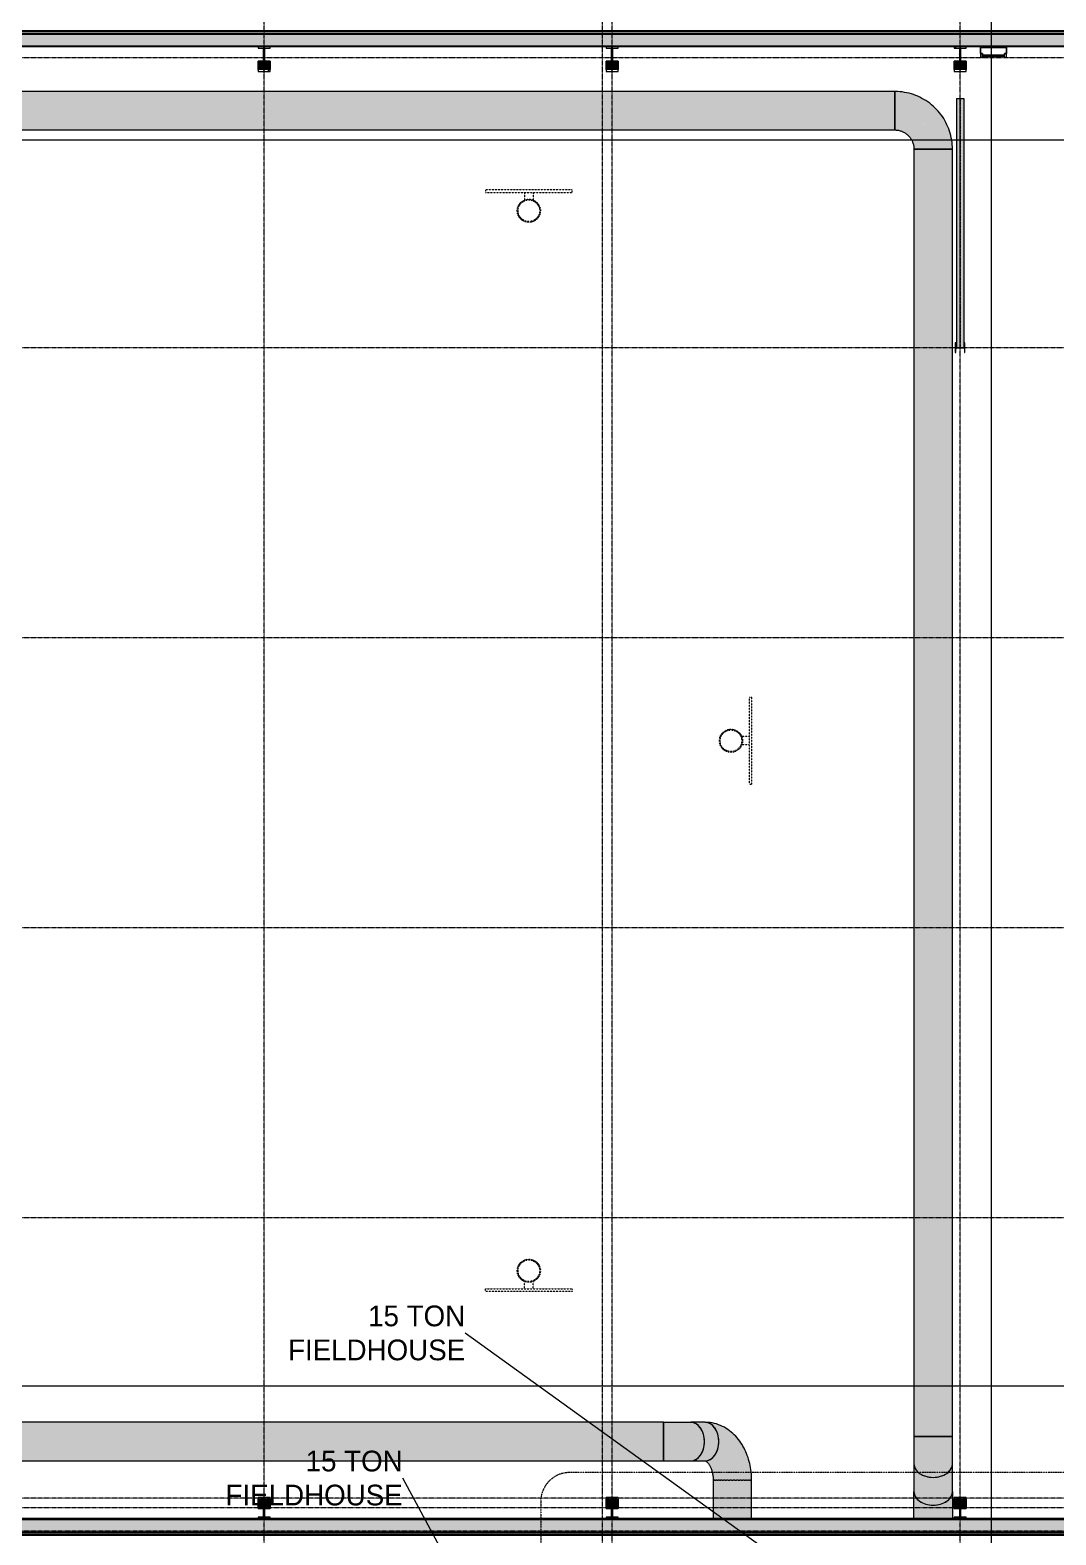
# Model space of a CAD drawing. Header units: inches. Extents: x 21290 to 29226, y -23522 to -20467.
# Drawn here: x 25207 to 26061, y -22373 to -21121 of the extents above; entities that cross this region are included whole.
import ezdxf

# ---------------------------------------------------------------- set-up
doc = ezdxf.new("R2010")
doc.units = ezdxf.units.IN
doc.header["$MEASUREMENT"] = 0
for name, pattern in [('Dash', [0.25, 0.125, -0.125]), ('Dash Dot 3_16_', [0.3125, 0.1875, -0.0625, 0, -0.0625]), ('Grid Line 1_2_', [0.875, 0.5, -0.125, 0.125, -0.125]), ('Hidden 1_8_', [0.1875, 0.125, -0.0625])]:
    doc.linetypes.add(name, pattern=pattern)
for name, color, linetype, lineweight in [('A-ANNO-SYMB', 150, 'Continuous', 9), ('A-WALL', 113, 'Continuous', 9), ('A-WALL-PATT', 111, 'Continuous', 25), ('G-ANNO-SYMB', 111, 'Continuous', 9), ('M-EQPM-IDEN', 50, 'Continuous', 9), ('M-HVAC-DUCT', 70, 'Continuous', 9), ('Q-SPCQ', 91, 'Continuous', 9), ('Q-SPCQ-HDLN', 91, 'Dash', 9), ('S-BEAM', 12, 'Continuous', 9), ('S-COLS', 52, 'Continuous', 9), ('S-GRID', 1, 'Continuous', 9)]:
    doc.layers.add(name, color=color, linetype=linetype, lineweight=lineweight)
doc.styles.add('Century Gothic', font='GOTHIC.TTF', dxfattribs={"height": 17.245342})
pattern_1 = [(225, (25691.39, -22360.053), (19.00703, -19.00703), []), (225, (25691.39, -22388.853), (19.00703, -19.00703), [])]
pattern_2 = [(225, (25401.89, -22360.053), (19.00703, -19.00703), []), (225, (25401.89, -22388.853), (19.00703, -19.00703), [])]
pattern_3 = [(225, (25980.89, -22360.053), (19.00703, -19.00703), []), (225, (25980.89, -22388.853), (19.00703, -19.00703), [])]

# ---------------------------------------------------------------- blocks, each defined once
blk = doc.blocks.new('Basketball_Backstop-Performance_Sports_Systems-3103-Ceiling_Hung - 27_-0_ to 27_-11 7_8_-706978-Roof Low')
at = {"layer": 'Q-SPCQ-HDLN'}
for p, q in [((36, 0), (-36, 0)), ((-36, 0), (-36, -2.2)), ((-3.5, 0), (-3.5, 6.2)), ((3.5, 0), (3.5, 6.2)), ((36, -2.2), (36, 0)), ((-36, -2.2), (36, -2.2))]:
    blk.add_line(p, q, dxfattribs=at)
for radius in [9.62, 9]:
    blk.add_circle((0, 15.1), radius, dxfattribs=at)
blk = doc.blocks.new('Basketball_Backstop-Performance_Sports_Systems-3103-Ceiling_Hung - 27_-0_ to 27_-11 7_8_-652462-Roof Low')
at = {"layer": 'Q-SPCQ-HDLN'}
for p, q in [((-36, 0), (-36, 2.2)), ((-36, 2.2), (36, 2.2)), ((36, 2.2), (36, 0)), ((36, 0), (-36, 0)), ((-3.5, 0), (-3.5, -6.2)), ((3.5, 0), (3.5, -6.2))]:
    blk.add_line(p, q, dxfattribs=at)
for radius in [9.63, 9]:
    blk.add_circle((0, -15.1), radius, dxfattribs=at)
blk = doc.blocks.new('W-Wide Flange - W18X40-1530067-Roof Low')
at = {"layer": 'S-BEAM'}
blk.add_hatch(color=256, dxfattribs=at).paths.add_polyline_path([(103.7, -3), (103.7, 3), (-103.7, 3), (-103.7, -3), (87, -3)], flags=0)
for p, q in [((-103.7, -3), (-103.7, 3)), ((-103.7, 3), (103.7, 3)), ((103.7, 3), (103.7, -3)), ((-103.7, -3), (103.7, -3))]:
    blk.add_line(p, q, dxfattribs=at)
at = {"layer": 'S-BEAM', "linetype": 'Hidden 1_8_'}
for p, q in [((-103.7, 0.2), (103.7, 0.2)), ((-103.7, -0.2), (103.7, -0.2))]:
    blk.add_line(p, q, dxfattribs=at)
blk = doc.blocks.new('columns and girder2 - one-1334686-Roof Low')
at = {"layer": 'S-BEAM'}
h = blk.add_hatch(dxfattribs=at)
h.set_pattern_fill('FP_7', color=256, style=0, pattern_type=2)
h.set_pattern_definition(pattern_1)
h.paths.add_polyline_path([(0, -1.3), (-5, -1.3), (-5, -2), (5, -2), (5, -1.3)], flags=0)
h.paths.add_polyline_path([(5, -17), (-5, -17), (-5, -18.5), (5, -18.5)], flags=0)
h.paths.add_polyline_path([(-5, -1204.9), (-5, -1206.4), (5, -1206.4), (5, -1204.9)], flags=0)
h.paths.add_polyline_path([(-5, -1224.3), (-5, -1225.8), (5, -1225.8), (5, -1224.3)], flags=0)
h = blk.add_hatch(color=256, dxfattribs=at)
h.paths.add_polyline_path([(5, -9.2), (0.6, -9.2), (0.6, -17), (5, -17)], flags=0)
h.paths.add_polyline_path([(-5, -9.2), (-5, -17), (-0.6, -17), (-0.6, -9.2)], flags=0)
h = blk.add_hatch(dxfattribs=at)
h.set_pattern_fill('FP_7', color=256, style=0, pattern_type=2)
h.set_pattern_definition(pattern_1)
h.paths.add_polyline_path([(-0.6, -2), (-0.6, -17), (0.6, -17), (0.6, -2)], flags=0)
h.paths.add_polyline_path([(-0.6, -1206.4), (-0.6, -1224.3), (0.6, -1224.3), (0.6, -1206.4)], flags=0)
h = blk.add_hatch(color=256, dxfattribs=at)
h.paths.add_polyline_path([(0.6, -1206.4), (0.6, -1213.3), (5, -1213.3), (5, -1206.4)], flags=0)
h.paths.add_polyline_path([(-5, -1206.4), (-5, -1213.3), (-0.6, -1213.3), (-0.6, -1206.4)], flags=0)
at = {"layer": 'S-BEAM', "lineweight": 15}
for p, q in [((-5, -1.3), (-5, -2)), ((-5, -2), (5, -2)), ((0.6, -2), (-0.6, -2)), ((-0.6, -2), (-0.6, -17)), ((0.6, -17), (0.6, -2)), ((5, -2), (5, -1.3)), ((5, -17), (-5, -17)), ((-5, -17), (-5, -18.5)), ((-5, -18.5), (5, -18.5)), ((-0.6, -17), (0.6, -17)), ((5, -18.5), (5, -17)), ((5, -1204.9), (-5, -1204.9)), ((-5, -1204.9), (-5, -1206.4)), ((-5, -1206.4), (5, -1206.4)), ((0.6, -1206.4), (-0.6, -1206.4)), ((-0.6, -1206.4), (-0.6, -1224.3)), ((0.6, -1224.3), (0.6, -1206.4)), ((5, -1206.4), (5, -1204.9)), ((5, -1224.3), (-5, -1224.3)), ((-5, -1224.3), (-5, -1225.8)), ((-0.6, -1224.3), (0.6, -1224.3)), ((5, -1225.8), (5, -1224.3))]:
    blk.add_line(p, q, dxfattribs=at)
at = {"layer": 'S-BEAM'}
for p, q in [((-5, -17), (-5, -9.2)), ((-0.6, -9.2), (-5, -9.2)), ((5, -9.2), (0.6, -9.2)), ((5, -9.2), (5, -17)), ((-5, -1213.3), (-5, -1206.4)), ((-5, -1213.3), (-0.6, -1213.3)), ((0.6, -1213.3), (5, -1213.3)), ((5, -1206.4), (5, -1213.3))]:
    blk.add_line(p, q, dxfattribs=at)
blk = doc.blocks.new('columns and girder2 - one-V2-Roof Low')
at = {"layer": 'S-BEAM'}
h = blk.add_hatch(dxfattribs=at)
h.set_pattern_fill('FP_8', color=256, style=0, pattern_type=2)
h.set_pattern_definition(pattern_2)
h.paths.add_polyline_path([(0, -1.3), (-5, -1.3), (-5, -2), (5, -2), (5, -1.3)], flags=0)
h.paths.add_polyline_path([(5, -17), (-5, -17), (-5, -18.5), (5, -18.5)], flags=0)
h.paths.add_polyline_path([(-5, -1204.9), (-5, -1206.4), (5, -1206.4), (5, -1204.9)], flags=0)
h.paths.add_polyline_path([(-5, -1224.3), (-5, -1225.8), (5, -1225.8), (5, -1224.3)], flags=0)
h = blk.add_hatch(color=256, dxfattribs=at)
h.paths.add_polyline_path([(5, -9.2), (0.6, -9.2), (0.6, -17), (5, -17)], flags=0)
h.paths.add_polyline_path([(-5, -9.2), (-5, -17), (-0.6, -17), (-0.6, -9.2)], flags=0)
h = blk.add_hatch(dxfattribs=at)
h.set_pattern_fill('FP_8', color=256, style=0, pattern_type=2)
h.set_pattern_definition(pattern_2)
h.paths.add_polyline_path([(0.6, -2), (-0.6, -2), (-0.6, -17), (0.6, -17)], flags=0)
h.paths.add_polyline_path([(0.6, -1206.4), (-0.6, -1206.4), (-0.6, -1224.3), (0.6, -1224.3)], flags=0)
h = blk.add_hatch(color=256, dxfattribs=at)
h.paths.add_polyline_path([(0.6, -1206.4), (0.6, -1213.3), (5, -1213.3), (5, -1206.4)], flags=0)
h.paths.add_polyline_path([(-5, -1206.4), (-5, -1213.3), (-0.6, -1213.3), (-0.6, -1206.4)], flags=0)
at = {"layer": 'S-BEAM', "lineweight": 15}
for p, q in [((-5, -1.3), (-5, -2)), ((-5, -2), (5, -2)), ((0.6, -2), (-0.6, -2)), ((-0.6, -2), (-0.6, -17)), ((0.6, -17), (0.6, -2)), ((5, -2), (5, -1.3)), ((5, -17), (-5, -17)), ((-5, -17), (-5, -18.5)), ((-5, -18.5), (5, -18.5)), ((-0.6, -17), (0.6, -17)), ((5, -18.5), (5, -17)), ((5, -1204.9), (-5, -1204.9)), ((-5, -1204.9), (-5, -1206.4)), ((-5, -1206.4), (5, -1206.4)), ((0.6, -1206.4), (-0.6, -1206.4)), ((-0.6, -1206.4), (-0.6, -1224.3)), ((0.6, -1224.3), (0.6, -1206.4)), ((5, -1206.4), (5, -1204.9)), ((5, -1224.3), (-5, -1224.3)), ((-5, -1224.3), (-5, -1225.8)), ((-0.6, -1224.3), (0.6, -1224.3)), ((5, -1225.8), (5, -1224.3))]:
    blk.add_line(p, q, dxfattribs=at)
at = {"layer": 'S-BEAM'}
for p, q in [((-5, -17), (-5, -9.2)), ((-0.6, -9.2), (-5, -9.2)), ((5, -9.2), (0.6, -9.2)), ((5, -9.2), (5, -17)), ((-5, -1213.3), (-5, -1206.4)), ((-5, -1213.3), (-0.6, -1213.3)), ((0.6, -1213.3), (5, -1213.3)), ((5, -1206.4), (5, -1213.3))]:
    blk.add_line(p, q, dxfattribs=at)
blk = doc.blocks.new('columns and girder2 - one-V11-Roof Low')
at = {"layer": 'S-BEAM'}
h = blk.add_hatch(dxfattribs=at)
h.set_pattern_fill('FP_17', color=256, style=0, pattern_type=2)
h.set_pattern_definition(pattern_3)
h.paths.add_polyline_path([(5, -1.3), (-5, -1.3), (-5, -2), (5, -2)], flags=0)
h.paths.add_polyline_path([(5, -17), (-5, -17), (-5, -18.5), (5, -18.5)], flags=0)
h.paths.add_polyline_path([(-5, -1204.9), (-5, -1206.4), (5, -1206.4), (5, -1204.9)], flags=0)
h.paths.add_polyline_path([(5, -1224.3), (-5, -1224.3), (-5, -1225.8), (5, -1225.8)], flags=0)
h = blk.add_hatch(color=256, dxfattribs=at)
h.paths.add_polyline_path([(-0.6, -9.2), (-5, -9.2), (-5, -17), (-0.6, -17)], flags=0)
h.paths.add_polyline_path([(3, -9.2), (0.6, -9.2), (0.6, -17), (5, -17), (5, -9.2)], flags=0)
h = blk.add_hatch(dxfattribs=at)
h.set_pattern_fill('FP_17', color=256, style=0, pattern_type=2)
h.set_pattern_definition(pattern_3)
h.paths.add_polyline_path([(-0.6, -2), (-0.6, -17), (0.6, -17), (0.6, -2)], flags=0)
h.paths.add_polyline_path([(-0.6, -1206.4), (-0.6, -1224.3), (0.6, -1224.3), (0.6, -1206.4)], flags=0)
h = blk.add_hatch(color=256, dxfattribs=at)
h.paths.add_polyline_path([(0.6, -1206.4), (0.6, -1213.3), (5, -1213.3), (5, -1206.4)], flags=0)
h.paths.add_polyline_path([(-5, -1206.4), (-5, -1213.3), (-0.6, -1213.3), (-0.6, -1206.4)], flags=0)
at = {"layer": 'S-BEAM', "lineweight": 15}
for p, q in [((-5, -1.3), (-5, -2)), ((-5, -2), (5, -2)), ((0.6, -2), (-0.6, -2)), ((-0.6, -2), (-0.6, -17)), ((0.6, -17), (0.6, -2)), ((5, -2), (5, -1.3)), ((5, -17), (-5, -17)), ((-5, -17), (-5, -18.5)), ((-5, -18.5), (5, -18.5)), ((-0.6, -17), (0.6, -17)), ((5, -18.5), (5, -17)), ((5, -1204.9), (-5, -1204.9)), ((-5, -1204.9), (-5, -1206.4)), ((-5, -1206.4), (5, -1206.4)), ((0.6, -1206.4), (-0.6, -1206.4)), ((-0.6, -1206.4), (-0.6, -1224.3)), ((0.6, -1224.3), (0.6, -1206.4)), ((5, -1206.4), (5, -1204.9)), ((5, -1224.3), (-5, -1224.3)), ((-5, -1224.3), (-5, -1225.8)), ((-0.6, -1224.3), (0.6, -1224.3)), ((5, -1225.8), (5, -1224.3))]:
    blk.add_line(p, q, dxfattribs=at)
at = {"layer": 'S-BEAM'}
for p, q in [((-5, -17), (-5, -9.2)), ((-0.6, -9.2), (-5, -9.2)), ((5, -9.2), (0.6, -9.2)), ((5, -9.2), (5, -17)), ((-5, -1213.3), (-5, -1206.4)), ((-5, -1213.3), (-0.6, -1213.3)), ((0.6, -1213.3), (5, -1213.3)), ((5, -1206.4), (5, -1213.3))]:
    blk.add_line(p, q, dxfattribs=at)
blk = doc.blocks.new('Girt_Z - 10_D-1472864-Roof Low')
at = {"layer": 'S-BEAM'}
blk.add_hatch(color=256, dxfattribs=at).paths.add_polyline_path([(26270.9, -22360.1), (26270.9, -22359.6), (22791.4, -22359.6), (22791.4, -22360.1), (26268.2, -22360.1)], flags=0)
for p, q in [((26270.9, -22360.1), (22791.4, -22360.1)), ((26270.9, -22360.2), (22791.4, -22360.2)), ((26263.4, -22359.6), (22799.4, -22359.6))]:
    blk.add_line(p, q, dxfattribs=at)
blk = doc.blocks.new('lad500 - Standard-1365116-Roof Low')
at = {"layer": 'Q-SPCQ'}
for p, q in [((26019.6, -21135.1), (25997.8, -21135.1)), ((25997.8, -21135.1), (25997.8, -21140.6)), ((25997.8, -21140.6), (25999.5, -21140.6)), ((25998, -21140.4), (25998, -21135.2)), ((25998, -21135.2), (26019.5, -21135.2)), ((25999.5, -21140.4), (25998, -21140.4)), ((25998.1, -21140.4), (25999.6, -21140.4)), ((25998.1, -21143.7), (25998.1, -21140.4)), ((25999.6, -21143.7), (25998.1, -21143.7)), ((25999.5, -21140.6), (25999.5, -21140.4)), ((25999.6, -21140.4), (25999.6, -21141.4)), ((25999.6, -21142.7), (25999.6, -21141.4)), ((25999.6, -21141.4), (26017.8, -21141.4)), ((26017.8, -21142.7), (25999.6, -21142.7)), ((25999.6, -21142.7), (25999.6, -21143.7)), ((26017.8, -21141.4), (26017.8, -21140.4)), ((26017.8, -21140.4), (26019.3, -21140.4)), ((26017.8, -21142.7), (26017.8, -21141.4)), ((26017.8, -21143.7), (26017.8, -21142.7)), ((26019.3, -21143.7), (26017.8, -21143.7)), ((26019.5, -21140.4), (26017.9, -21140.4)), ((26017.9, -21140.4), (26017.9, -21140.6)), ((26017.9, -21140.6), (26019.6, -21140.6)), ((26019.3, -21140.4), (26019.3, -21143.7)), ((26019.5, -21135.2), (26019.5, -21140.4)), ((26019.6, -21140.6), (26019.6, -21135.1))]:
    blk.add_line(p, q, dxfattribs=at)
blk = doc.blocks.new('Round Elbow - 1_0 D-1542880-Roof Low')
at = {"layer": 'M-HVAC-DUCT'}
for points in [[(-15, 32), (-16, 32), (-16.3, 28.9), (-17, 26.5), (-18.4, 23.7), (-19.7, 21.7), (-22, 19.6), (-24.2, 18), (-27, 16.8), (-29.2, 16.2), (-32, 15.9), (-32, 0), (-28.1, 0.2), (-24.3, 0.9), (-20.1, 2.3), (-16.5, 4), (-13.6, 5.8), (-10.3, 8.6), (-8, 10.8), (-5.7, 13.8), (-3.7, 17.1), (-2.1, 20.7), (-0.9, 24.3), (-0.2, 28.1), (0, 32), (-14.6, 32)], [(10.3, 32), (0, 32), (-0.2, 28.1), (-0.9, 24.3), (-2.1, 20.7), (-3.7, 17.1), (-5.8, 13.6), (-8.5, 10.3), (-10.8, 8), (-14.3, 5.4), (-17.1, 3.7), (-20.8, 2), (-24.3, 0.9), (-28.1, 0.2), (-32, 0), (-32, -16), (-26.6, -15.7), (-22.6, -15.1), (-18.1, -13.9), (-13.2, -12.2), (-9.2, -10.2), (-5.3, -7.9), (-0.9, -4.5), (2.3, -1.5), (5.1, 1.5), (7.9, 5.3), (10.4, 9.5), (12.5, 14), (13.9, 18.1), (15.1, 22.6), (15.8, 27.3), (16, 32), (11.3, 32)]]:
    blk.add_hatch(color=256, dxfattribs=at).paths.add_polyline_path(points, flags=0)
for p, q in [((-16, 32), (0, 32)), ((0, 32), (16, 32)), ((-32, 0), (-32, 16)), ((-32, -16), (-32, 0))]:
    blk.add_line(p, q, dxfattribs=at)
at = {"layer": 'M-HVAC-DUCT', "flags": 128}
for points in [[(-16, 32), (-16, 31.4), (-16.1, 30.7), (-16.1, 30.1), (-16.2, 29.5), (-16.3, 28.8), (-16.5, 28.2), (-16.6, 27.6), (-16.8, 27), (-17, 26.4), (-17.3, 25.8), (-17.5, 25.2), (-17.8, 24.6), (-18.1, 24), (-18.4, 23.5), (-18.8, 23), (-19.2, 22.4), (-19.6, 21.9), (-20, 21.4), (-20.4, 21), (-20.9, 20.5), (-21.3, 20.1), (-21.8, 19.7), (-22.3, 19.3), (-22.8, 18.9), (-23.4, 18.5), (-23.9, 18.2), (-24.5, 17.9), (-25, 17.6), (-25.6, 17.3), (-26.2, 17.1), (-26.8, 16.9), (-27.4, 16.7), (-28, 16.5), (-28.7, 16.4), (-29.3, 16.2), (-29.9, 16.1), (-30.5, 16.1), (-31.2, 16), (-31.8, 16), (-32, 16)], [(-32, -16), (-30.1, -16), (-28.2, -15.8), (-26.3, -15.7), (-24.4, -15.4), (-22.5, -15), (-20.6, -14.6), (-18.7, -14.1), (-16.9, -13.6), (-15.1, -12.9), (-13.3, -12.2), (-11.6, -11.4), (-9.8, -10.6), (-8.1, -9.7), (-6.5, -8.7), (-4.9, -7.6), (-3.3, -6.5), (-1.8, -5.3), (-0.3, -4.1), (1.1, -2.8), (2.4, -1.4), (3.7, 0), (5, 1.4), (6.2, 2.9), (7.3, 4.5), (8.4, 6.1), (9.4, 7.7), (10.3, 9.4), (11.2, 11.1), (12, 12.8), (12.7, 14.6), (13.4, 16.4), (14, 18.2), (14.5, 20.1), (14.9, 22), (15.3, 23.8), (15.6, 25.7), (15.8, 27.6), (15.9, 29.6), (16, 31.5), (16, 32)]]:
    blk.add_lwpolyline(points, dxfattribs=at)
blk = doc.blocks.new('Round Elbow - 1_0 D-1571915-Roof Low')
at = {"layer": 'M-HVAC-DUCT'}
for points in [[(25760.9, -22295.1), (25768.2, -22295.1), (25768, -22292.3), (25767.5, -22289.6), (25766.7, -22287.1), (25765.6, -22284.8), (25764.2, -22282.8), (25762.6, -22281.2), (25760.8, -22280), (25758.7, -22279.3), (25756.9, -22279.1), (25734.3, -22279.1), (25734.3, -22295.1), (25756.9, -22295.1)], [(25749.7, -22311.1), (25756.9, -22311.1), (25758.9, -22310.8), (25760.8, -22310.1), (25762.6, -22308.9), (25764.2, -22307.3), (25765.6, -22305.3), (25766.7, -22303.1), (25767.5, -22300.5), (25768, -22297.8), (25768.2, -22295.1), (25734.3, -22295.1), (25734.3, -22311.1), (25748.2, -22311.1)]]:
    blk.add_hatch(color=256, dxfattribs=at).paths.add_polyline_path(points, flags=0)
for p, q in [((25734.3, -22295.1), (25734.3, -22279.1)), ((25734.3, -22311.1), (25734.3, -22295.1))]:
    blk.add_line(p, q, dxfattribs=at)
at = {"layer": 'M-HVAC-DUCT', "flags": 128}
for points in [[(25756.9, -22279.1), (25756, -22279.1), (25755, -22279.1), (25754, -22279.1), (25753, -22279.1), (25752, -22279.1), (25750.9, -22279.1), (25749.8, -22279.1), (25748.6, -22279.1), (25747.5, -22279.1), (25746.3, -22279.1), (25745.1, -22279.1), (25743.9, -22279.1), (25742.7, -22279.1), (25741.4, -22279.1), (25740.2, -22279.1), (25738.9, -22279.1), (25737.6, -22279.1), (25736.4, -22279.1), (25735.1, -22279.1), (25734.3, -22279.1)], [(25734.3, -22311.1), (25735.6, -22311.1), (25736.8, -22311.1), (25738.1, -22311.1), (25739.4, -22311.1), (25740.6, -22311.1), (25741.9, -22311.1), (25743.1, -22311.1), (25744.3, -22311.1), (25745.6, -22311.1), (25746.7, -22311.1), (25747.9, -22311.1), (25749.1, -22311.1), (25750.2, -22311.1), (25751.3, -22311.1), (25752.3, -22311.1), (25753.4, -22311.1), (25754.4, -22311.1), (25755.4, -22311.1), (25756.3, -22311.1), (25756.9, -22311.1)]]:
    blk.add_lwpolyline(points, dxfattribs=at)
at = {"layer": 'M-HVAC-DUCT'}
for start_param, end_param in [(4.712389, 6.283185), (3.141593, 4.712389)]:
    blk.add_ellipse((25756.9, -22295.1), major_axis=(0, 16), ratio=0.707107, start_param=start_param, end_param=end_param, dxfattribs=at)
blk = doc.blocks.new('Round Elbow - 1_0 D-V14-Roof Low')
at = {"layer": 'M-HVAC-DUCT'}
for points in [[(25806.5, -22327.1), (25807.4, -22327.1), (25807.3, -22322.4), (25806.6, -22317.3), (25805.5, -22311.7), (25804.4, -22308.2), (25803.5, -22305.6), (25801.8, -22301.9), (25800.2, -22298.8), (25798.2, -22295.6), (25795.5, -22292.2), (25793.2, -22289.6), (25791, -22287.6), (25789, -22286), (25785, -22283.4), (25781.9, -22281.8), (25778.2, -22280.5), (25775.9, -22279.8), (25775, -22279.6), (25772.6, -22279.3), (25768.9, -22279.1), (25770.8, -22279.3), (25772.7, -22280), (25774.5, -22281.2), (25776.1, -22282.8), (25777.5, -22284.8), (25778.7, -22287.1), (25779.5, -22289.6), (25780, -22292.3), (25780.2, -22295.1), (25782.9, -22295.3), (25785.6, -22296), (25788.2, -22297.1), (25790.7, -22298.7), (25793, -22300.7), (25795.4, -22303.3), (25797.1, -22305.8), (25798.9, -22309.1), (25800.2, -22312.2), (25801.3, -22315.7), (25802.1, -22319.4), (25802.6, -22323.2), (25802.8, -22327.1), (25806.2, -22327.1)], [(25780.2, -22327.1), (25802.8, -22327.1), (25802.6, -22323.1), (25802.1, -22319.4), (25801.1, -22315.1), (25799.9, -22311.5), (25798.7, -22308.7), (25797.1, -22305.8), (25795.2, -22303.1), (25793, -22300.7), (25790.5, -22298.6), (25788.2, -22297.1), (25785.6, -22296), (25782.9, -22295.3), (25780.2, -22295.1), (25779.9, -22298.4), (25779.5, -22300.5), (25778.7, -22303.1), (25777.5, -22305.3), (25775.8, -22307.7), (25774.5, -22308.9), (25772.7, -22310.1), (25770.8, -22310.8), (25768.9, -22311.1), (25771, -22311.3), (25772.9, -22312.1), (25774.5, -22313.2), (25776.1, -22314.8), (25777.5, -22316.8), (25778.7, -22319.1), (25779.6, -22322), (25780, -22324.3), (25780.2, -22327)], [(25778.8, -22327.1), (25780.2, -22327), (25780, -22324.3), (25779.5, -22321.6), (25778.5, -22318.7), (25777.5, -22316.8), (25776.1, -22314.7), (25774.5, -22313.2), (25772.7, -22312), (25770.8, -22311.3), (25768.9, -22311.1), (25769.4, -22311.3), (25770.7, -22312.4), (25771.9, -22313.9), (25772.5, -22314.8), (25773.3, -22316.4), (25773.9, -22317.8), (25774.6, -22320.2), (25775.1, -22322.5), (25775.4, -22325.5), (25775.5, -22327.1), (25778.8, -22327.1)]]:
    blk.add_hatch(color=256, dxfattribs=at).paths.add_polyline_path(points, flags=0)
for p, q in [((25775.7, -22327.1), (25775.5, -22327.1)), ((25776.2, -22327.1), (25775.9, -22327.1)), ((25777.3, -22327.1), (25776.7, -22327.1)), ((25778.8, -22327.1), (25778, -22327.1)), ((25780.2, -22327.1), (25779.7, -22327.1)), ((25780.7, -22327.1), (25780.2, -22327.1)), ((25782.9, -22327.1), (25781.7, -22327.1)), ((25785.4, -22327.1), (25784.1, -22327.1)), ((25788, -22327.1), (25786.7, -22327.1)), ((25790.8, -22327.1), (25789.4, -22327.1)), ((25793.6, -22327.1), (25792.2, -22327.1)), ((25796.3, -22327.1), (25794.9, -22327.1)), ((25798.9, -22327.1), (25797.6, -22327.1)), ((25801.2, -22327.1), (25800.1, -22327.1)), ((25802.8, -22327.1), (25802.3, -22327.1)), ((25803.3, -22327.1), (25802.8, -22327.1)), ((25805, -22327.1), (25804.2, -22327.1)), ((25806.3, -22327.1), (25805.7, -22327.1)), ((25807.1, -22327.1), (25806.7, -22327.1)), ((25807.5, -22327.1), (25807.3, -22327.1))]:
    blk.add_line(p, q, dxfattribs=at)
at = {"layer": 'M-HVAC-DUCT', "flags": 128}
for points in [[(25807.5, -22327.1), (25807.5, -22325.3), (25807.4, -22323.6), (25807.3, -22321.9), (25807.1, -22320.1), (25806.9, -22318.4), (25806.6, -22316.7), (25806.3, -22315), (25805.9, -22313.3), (25805.5, -22311.7), (25805, -22310), (25804.5, -22308.4), (25803.9, -22306.7), (25803.3, -22305.1), (25802.7, -22303.6), (25801.9, -22302), (25801.2, -22300.5), (25800.3, -22299), (25799.5, -22297.5), (25798.5, -22296.1), (25797.6, -22294.7), (25796.5, -22293.3), (25795.4, -22292), (25794.3, -22290.7), (25793.1, -22289.5), (25791.8, -22288.3), (25790.5, -22287.1), (25789.2, -22286.1), (25787.8, -22285), (25786.3, -22284.1), (25784.8, -22283.2), (25783.2, -22282.4), (25781.6, -22281.7), (25779.9, -22281), (25778.2, -22280.4), (25776.5, -22280), (25774.7, -22279.6), (25773, -22279.3), (25771.2, -22279.1), (25769.3, -22279.1), (25768.9, -22279.1)], [(25768.9, -22311.1), (25768.9, -22311.1), (25768.9, -22311.1), (25768.9, -22311.1), (25768.9, -22311.1), (25768.9, -22311.1), (25769, -22311.1), (25769.1, -22311.1), (25769.2, -22311.2), (25769.3, -22311.2), (25769.5, -22311.3), (25769.6, -22311.4), (25769.8, -22311.6), (25770, -22311.7), (25770.3, -22311.9), (25770.5, -22312.1), (25770.8, -22312.4), (25771, -22312.7), (25771.3, -22313), (25771.6, -22313.4), (25771.9, -22313.8), (25772.2, -22314.3), (25772.5, -22314.7), (25772.8, -22315.3), (25773.1, -22315.8), (25773.3, -22316.4), (25773.6, -22317), (25773.8, -22317.6), (25774.1, -22318.3), (25774.3, -22319), (25774.5, -22319.7), (25774.7, -22320.4), (25774.9, -22321.2), (25775, -22322), (25775.2, -22322.8), (25775.3, -22323.6), (25775.4, -22324.4), (25775.4, -22325.2), (25775.5, -22326), (25775.5, -22326.8), (25775.5, -22327.1)]]:
    blk.add_lwpolyline(points, dxfattribs=at)
at = {"layer": 'M-HVAC-DUCT'}
for start_param, end_param in [(4.712389, 6.283185), (3.141593, 4.712389)]:
    blk.add_ellipse((25768.9, -22295.1), major_axis=(0, 16), ratio=0.707107, start_param=start_param, end_param=end_param, dxfattribs=at)
blk = doc.blocks.new('Round Elbow - 1_0 D-V16-Roof Low')
at = {"layer": 'M-HVAC-DUCT'}
for points in [[(25957.5, -22358.8), (25958.5, -22358.8), (25958.5, -22348), (25955.8, -22347.9), (25953.1, -22347.3), (25950.3, -22346.4), (25948.3, -22345.4), (25946.3, -22344), (25944.7, -22342.4), (25943.5, -22340.6), (25942.7, -22338.4), (25942.5, -22336.7), (25942.5, -22358.8), (25956, -22358.8)], [(25974.3, -22358.8), (25974.5, -22358.8), (25974.5, -22336.7), (25974.3, -22338.7), (25973.6, -22340.6), (25972.4, -22342.4), (25970.8, -22344), (25968.8, -22345.4), (25966.5, -22346.5), (25964, -22347.3), (25961.3, -22347.9), (25958.5, -22348), (25958.5, -22358.8), (25974.3, -22358.8)]]:
    blk.add_hatch(color=256, dxfattribs=at).paths.add_polyline_path(points, flags=0)
at = {"layer": 'M-HVAC-DUCT', "flags": 128}
for points in [[(25942.5, -22358.8), (25942.5, -22358.1), (25942.5, -22356.8), (25942.5, -22355.5), (25942.5, -22354.2), (25942.5, -22353), (25942.5, -22351.7), (25942.5, -22350.5), (25942.5, -22349.3), (25942.5, -22348.1), (25942.5, -22346.9), (25942.5, -22345.7), (25942.5, -22344.6), (25942.5, -22343.4), (25942.5, -22342.3), (25942.5, -22341.3), (25942.5, -22340.2), (25942.5, -22339.2), (25942.5, -22338.2), (25942.5, -22337.3), (25942.5, -22336.7)], [(25974.5, -22336.7), (25974.5, -22337.6), (25974.5, -22338.6), (25974.5, -22339.6), (25974.5, -22340.6), (25974.5, -22341.7), (25974.5, -22342.7), (25974.5, -22343.9), (25974.5, -22345), (25974.5, -22346.1), (25974.5, -22347.3), (25974.5, -22348.5), (25974.5, -22349.7), (25974.5, -22351), (25974.5, -22352.2), (25974.5, -22353.4), (25974.5, -22354.7), (25974.5, -22356), (25974.5, -22357.3), (25974.5, -22358.5), (25974.5, -22358.8)]]:
    blk.add_lwpolyline(points, dxfattribs=at)
at = {"layer": 'M-HVAC-DUCT'}
for start_param, end_param in [(3.141593, 4.712389), (4.712389, 6.283185)]:
    blk.add_ellipse((25958.5, -22336.7), major_axis=(16, 0), ratio=0.707107, start_param=start_param, end_param=end_param, dxfattribs=at)

msp = doc.modelspace()

# ---------------------------------------------------------------- hatches: boundary and pattern name
at = {"layer": 'A-WALL'}
msp.add_hatch(color=256, dxfattribs=at).paths.add_polyline_path([(24398.67525, -21123.30281), (26271.39023, -21123.30281), (26271.39023, -21121.80281), (22780.26523, -21121.80281), (22780.26523, -21123.30281), (24117.93325, -21123.30281)], flags=0)
at = {"layer": 'A-WALL', "lineweight": 5}
h = msp.add_hatch(color=256, dxfattribs=at)
h.paths.add_polyline_path([(26271.39023, -22372.80281), (26271.39023, -22372.60634), (22786.38923, -22372.60634), (22786.38923, -22372.80281), (26258.591, -22372.80281)], flags=0)
h.paths.add_polyline_path([(23275.70725, -22371.03154), (26271.39023, -22371.03154), (26271.3902, -22359.55281), (26270.89023, -22359.55287), (26270.89023, -22360.19771), (22791.39023, -22360.1274), (22791.39023, -22359.11922), (22794.55429, -22359.11922), (22795.09036, -22358.80281), (22791.38923, -22358.80281), (22791.38923, -22370.30281), (22786.38923, -22370.30281), (22786.38923, -22371.03154), (23135.33625, -22371.03154)], flags=0)
h.paths.add_polyline_path([(22854.59425, -22359.55287), (26263.39023, -22359.55287), (26263.39023, -22359.11922), (26266.55429, -22359.11922), (26267.09036, -22358.80281), (22795.69009, -22358.80281), (22795.73726, -22358.91671), (22796.22616, -22359.11922), (22799.39023, -22359.11922), (22799.39023, -22359.55281), (22819.5015, -22359.55287)], flags=0)
h.paths.add_polyline_path([(26271.3902, -22359.11922), (26271.3902, -22358.80281), (26267.69009, -22358.80281), (26267.73726, -22358.91671), (26268.22616, -22359.11922), (26270.89023, -22359.11922)], flags=0)
msp.add_hatch(color=256, dxfattribs=at).paths.add_polyline_path([(26271.39023, -22372.60634), (26271.39023, -22371.03154), (22786.38923, -22371.03154), (22786.38923, -22372.60634), (26258.591, -22372.60634)], flags=0)
at = {"layer": 'A-WALL-PATT', "lineweight": 9}
h = msp.add_hatch(dxfattribs=at)
h.set_pattern_fill('FP_4', color=256, style=0, pattern_type=2)
h.set_pattern_definition([(0, (0, 0), (0, 24), []), (90, (0, 0), (-24, 1e-15), [])])
h.paths.add_polyline_path([(24398.67525, -21124.30281), (26271.39023, -21124.30281), (26271.39023, -21123.30281), (22780.26523, -21123.30281), (22780.26523, -21124.30281), (24117.93325, -21124.30281)], flags=0)
h = msp.add_hatch(dxfattribs=at)
h.set_pattern_fill('FP_5', color=256, style=0, pattern_type=2)
h.set_pattern_definition([(161.57, (0.96, 0.96), (-7.6802237, -0.0009796), [0, -54.643, 6.067, 0]), (18.43, (-0.96, 0.96), (-7.6802237, 0.0009796), [0, -54.643, 6.067, 0]), (108.43, (0.96, 0.96), (3.8382953, -19.20136532), [18.211, -42.499]), (71.57, (-0.96, 0.96), (3.8382953, 19.20136532), [18.211, -42.499])])
h.paths.add_polyline_path([(24398.67525, -21134.30281), (26271.39023, -21134.30281), (26271.39023, -21124.30281), (22780.26523, -21124.30281), (22780.26523, -21134.30281), (24117.93325, -21134.30281)], flags=0)
at = {"layer": 'A-WALL-PATT', "lineweight": 9, "transparency": 33554649}
msp.add_hatch(color=256, dxfattribs=at).paths.add_polyline_path([(24574.139, -22372.60634), (26272.57773, -22372.60634), (26272.57773, -22371.03154), (22778.95173, -22371.03154), (22778.95173, -22372.60634), (24539.04625, -22372.60634)], flags=0)
at = {"layer": 'M-HVAC-DUCT', "lineweight": 5}
for points in [[(24560.54379, -21187.92781), (25926.54379, -21187.92781), (25926.54379, -21171.92781), (24560.54379, -21171.92781), (24560.54379, -21185.14944)], [(24679.41725, -21203.92781), (25926.54379, -21203.90019), (25926.54379, -21187.92781), (24560.54379, -21187.92781), (24560.54379, -21203.92781)], [(25958.54379, -22290.8862), (25958.54379, -21219.92781), (25942.54379, -21219.92781), (25942.54379, -22290.8862), (25955.76542, -22290.8862)], [(25974.30071, -22290.8862), (25974.54379, -22290.8862), (25974.54379, -21219.92781), (25958.54379, -21219.92781), (25958.54379, -22290.8862), (25973.57887, -22290.8862)], [(25734.28059, -22295.05281), (25734.28059, -22279.05281), (22905.99336, -22279.05281), (22905.99336, -22295.05281), (25732.19975, -22295.05281)], [(25780.17027, -22295.05281), (25779.99839, -22292.27444), (25779.48797, -22289.58049), (25778.65452, -22287.05281), (25777.52336, -22284.76821), (25776.12887, -22282.7961), (25774.51341, -22281.1964), (25772.72607, -22280.01773), (25770.82116, -22279.29589), (25768.85656, -22279.05281), (25757.12312, -22279.07943), (25758.87261, -22279.29589), (25760.77752, -22280.01773), (25762.56486, -22281.1964), (25764.18031, -22282.7961), (25765.57481, -22284.76821), (25766.70596, -22287.05281), (25767.53941, -22289.58049), (25768.04983, -22292.27444), (25768.22171, -22295.05281), (25779.99839, -22295.05281)], [(23135.33625, -22311.05281), (25734.28059, -22311.05281), (25734.28059, -22295.05281), (22905.99336, -22295.05281), (22905.99336, -22311.05281), (22994.96525, -22311.05281)], [(25758.87261, -22311.05281), (25769.07979, -22311.02519), (25770.82116, -22310.80973), (25772.72607, -22310.08789), (25774.51341, -22308.90922), (25776.12887, -22307.30952), (25777.52336, -22305.33741), (25778.65452, -22303.05281), (25779.55459, -22300.1735), (25779.99839, -22297.83118), (25780.17027, -22295.05281), (25768.22171, -22295.05281), (25768.02374, -22297.9689), (25767.53941, -22300.52513), (25766.70596, -22303.05281), (25765.57481, -22305.33741), (25763.83412, -22307.65234), (25762.56486, -22308.90922), (25760.77752, -22310.08789), (25758.87261, -22310.80973), (25756.908, -22311.05281), (25758.16651, -22311.05281)], [(25958.54379, -22348.03071), (25958.54379, -22324.82732), (25955.76542, -22324.65544), (25953.07147, -22324.14502), (25950.54379, -22323.31157), (25948.25919, -22322.18042), (25946.28708, -22320.78593), (25944.68738, -22319.17047), (25943.44234, -22317.20798), (25942.75625, -22315.23076), (25942.54379, -22313.51362), (25942.54379, -22336.71701), (25942.78687, -22338.68161), (25943.50871, -22340.58652), (25944.68738, -22342.37386), (25946.28708, -22343.98932), (25948.25919, -22345.38381), (25950.54379, -22346.51496), (25953.07147, -22347.34841), (25955.94135, -22347.86972)], [(25958.54379, -22348.03071), (25961.32216, -22347.85883), (25964.01611, -22347.34841), (25966.80409, -22346.38609), (25968.82839, -22345.38381), (25970.8005, -22343.98932), (25972.4002, -22342.37386), (25973.57887, -22340.58652), (25974.33883, -22338.37357), (25974.54363, -22336.70265), (25974.54379, -22313.51362), (25974.30071, -22315.47822), (25973.57887, -22317.38313), (25972.4002, -22319.17047), (25970.8005, -22320.78593), (25968.82839, -22322.18042), (25966.54379, -22323.31157), (25964.01611, -22324.14502), (25961.32216, -22324.65544), (25958.54379, -22324.82732), (25958.54379, -22347.85883)], [(25791.48398, -22358.80281), (25791.48398, -22327.05281), (25775.48398, -22327.05281), (25775.55106, -22358.80281), (25789.47234, -22358.80281)], [(25791.48398, -22358.80281), (25807.48398, -22358.80281), (25807.42309, -22327.05281), (25791.48398, -22327.05281), (25791.48398, -22336.70265)]]:
    msp.add_hatch(color=256, dxfattribs=at).paths.add_polyline_path(points, flags=0)
at = {"layer": 'S-COLS'}
h = msp.add_hatch(dxfattribs=at)
h.set_pattern_fill('FP_1', color=256, style=0, pattern_type=2)
h.set_pattern_definition([(45, (0, 0), (-19.00703, 19.00703), []), (45, (0, 28.8), (-19.00703, 19.00703), [])])
h.paths.add_polyline_path([(25984.89023, -21389.05281), (25984.89023, -21381.05281), (25984.45523, -21381.05281), (25984.45523, -21384.22031), (25984.25313, -21384.70821), (25983.90023, -21384.85439), (25983.8884, -21385.03328), (25977.88023, -21385.03328), (25977.849, -21384.84146), (25977.52732, -21384.70821), (25977.32523, -21384.22031), (25977.32523, -21381.05281), (25976.89023, -21381.05281), (25976.89023, -21389.05281), (25977.32523, -21389.05281), (25977.32523, -21385.88531), (25977.52732, -21385.39741), (25978.01523, -21385.19531), (25983.90023, -21385.25123), (25984.25313, -21385.39741), (25984.45523, -21385.88531), (25984.45523, -21389.05281)], flags=0)

# ---------------------------------------------------------------- linework, layer by layer
at = {"layer": 'A-ANNO-SYMB', "linetype": 'Dash Dot 3_16_'}
for p, q in [((26317.68306, -22320.82089), (25656.11141, -22320.82089)), ((25632.11141, -22344.82089), (25632.11141, -22906.45287))]:
    msp.add_line(p, q, dxfattribs=at)
msp.add_arc((25656.11141, -22344.82089), 24, 90, 180, dxfattribs=at)
at = {"layer": 'A-WALL', "lineweight": 25}
for p, q in [((26283.89023, -21121.80281), (22778.88923, -21121.80281)), ((22780.26523, -21134.30281), (26271.39023, -21134.30281)), ((26272.57773, -22371.03154), (22778.95173, -22371.03154)), ((22778.95173, -22372.60634), (26272.57773, -22372.60634))]:
    msp.add_line(p, q, dxfattribs=at)
at = {"layer": 'A-WALL'}
for p, q in [((22780.26523, -21123.30281), (26271.39023, -21123.30281)), ((22780.26523, -21124.30281), (26271.39023, -21124.30281)), ((22795.69009, -22358.80281), (26267.09036, -22358.80281))]:
    msp.add_line(p, q, dxfattribs=at)
at = {"layer": 'G-ANNO-SYMB'}
for p, q in [((26006.81696, -20822.32008), (26006.81696, -23247.85936)), ((26555.82365, -21212.52261), (22772.63634, -21212.52261)), ((26513.61515, -22248.83309), (21679.2435, -22248.83309))]:
    msp.add_line(p, q, dxfattribs=at)
at = {"layer": 'M-EQPM-IDEN', "color": 153}
for p, q in [((26047.01523, -22548.99031), (25569.23146, -22204.84503)), ((25638.39023, -22548.99031), (25517.23146, -22325.59492))]:
    msp.add_line(p, q, dxfattribs=at)
at = {"layer": 'M-HVAC-DUCT'}
for p, q in [((25926.54379, -21171.92781), (24560.54379, -21171.92781)), ((25926.54379, -21171.92781), (25926.54379, -21203.92781)), ((24560.54379, -21203.92781), (25926.54379, -21203.92781)), ((25942.54379, -21219.92781), (25942.54379, -22290.8862)), ((25942.54379, -21219.92781), (25974.54379, -21219.92781)), ((25974.54379, -22290.8862), (25974.54379, -21219.92781)), ((25734.28059, -22279.05281), (22905.99336, -22279.05281)), ((25734.28059, -22279.05281), (25734.28059, -22311.05281)), ((25768.85656, -22279.05281), (25756.908, -22279.05281)), ((25974.54379, -22290.8862), (25942.54379, -22290.8862)), ((22905.99336, -22311.05281), (25734.28059, -22311.05281)), ((25756.908, -22311.05281), (25768.85656, -22311.05281)), ((25942.54379, -22313.51362), (25942.54379, -22336.71701)), ((25974.54379, -22336.71701), (25974.54379, -22313.51362)), ((25775.48398, -22327.05281), (25775.48398, -22358.80281)), ((25775.72705, -22327.05281), (25775.86353, -22327.05281)), ((25776.2241, -22327.05281), (25776.70241, -22327.05281)), ((25777.29119, -22327.05281), (25777.99043, -22327.05281)), ((25778.74813, -22327.05281), (25779.7029, -22327.05281)), ((25780.65098, -22327.05281), (25781.82473, -22327.05281)), ((25782.88606, -22327.05281), (25784.09718, -22327.05281)), ((25785.35981, -22327.05281), (25786.67395, -22327.05281)), ((25788.01964, -22327.05281), (25789.39688, -22327.05281)), ((25790.78474, -22327.05281), (25792.18322, -22327.05281)), ((25793.57107, -22327.05281), (25794.94831, -22327.05281)), ((25796.294, -22327.05281), (25797.60814, -22327.05281)), ((25798.83972, -22327.05281), (25800.08189, -22327.05281)), ((25801.2231, -22327.05281), (25802.2944, -22327.05281)), ((25803.27951, -22327.05281), (25804.17844, -22327.05281)), ((25804.97752, -22327.05281), (25805.67676, -22327.05281)), ((25806.31867, -22327.05281), (25806.651, -22327.05281)), ((25807.10442, -22327.05281), (25807.2409, -22327.05281)), ((25807.48398, -22358.80281), (25807.48398, -22327.05281))]:
    msp.add_line(p, q, dxfattribs=at)
for centre, major_axis, ratio, start_param, end_param in [((25756.908, -22295.05281), (0, 16), 0.7071067812, 4.7123889804, 6.2831853072), ((25768.85656, -22295.05281), (0, 16), 0.7071067812, 4.7123889804, 6.2831853072), ((25756.908, -22295.05281), (0, 16), 0.7071067812, 3.1415926536, 4.7123889804), ((25768.85656, -22295.05281), (0, 16), 0.7071067812, 3.1415926536, 4.7123889804), ((25958.54379, -22313.51362), (16, 0), 0.7071067811, 3.1415926536, 4.7123889804), ((25958.54379, -22313.51362), (16, 0), 0.7071067811, 4.7123889804, 6.2831853072), ((25958.54379, -22336.71701), (-16, 0), 0.7071067811, 0, 1.5707963268), ((25958.54379, -22336.71701), (16, 0), 0.7071067811, 4.7123889804, 6.2831853072)]:
    msp.add_ellipse(centre, major_axis=major_axis, ratio=ratio, start_param=start_param, end_param=end_param, dxfattribs=at)
at = {"layer": 'S-COLS', "lineweight": 15}
for p, q in [((25977.32523, -21381.05281), (25976.89023, -21381.05281)), ((25976.89023, -21381.05281), (25976.89023, -21389.05281)), ((25977.32523, -21384.22031), (25977.32523, -21381.05281)), ((25984.89023, -21381.05281), (25984.45523, -21381.05281)), ((25984.45523, -21381.05281), (25984.45523, -21384.22031)), ((25984.89023, -21389.05281), (25984.89023, -21381.05281)), ((25976.89023, -21389.05281), (25977.32523, -21389.05281)), ((25977.32523, -21389.05281), (25977.32523, -21385.88531)), ((25978.01523, -21385.19531), (25983.76523, -21385.19531)), ((25984.45523, -21385.88531), (25984.45523, -21389.05281)), ((25984.45523, -21389.05281), (25984.89023, -21389.05281))]:
    msp.add_line(p, q, dxfattribs=at)
for centre, start, end in [((25978.01523, -21384.22031), 180, 254.66858712), ((25978.01523, -21385.88531), 90, 180), ((25983.76523, -21385.88531), 0, 90), ((25983.76523, -21384.22031), 282.4512281, 0)]:
    msp.add_arc(centre, 0.69, start, end, dxfattribs=at)
at = {"layer": 'S-GRID', "linetype": 'Grid Line 1_2_'}
for p, q in [((25401.89023, -23275.7461), (25401.89023, -20589.47733)), ((25691.39023, -23275.7461), (25691.39023, -20589.47733)), ((25980.89023, -23275.7461), (25980.89023, -20589.47733)), ((25401.89023, -23275.7461), (25401.89023, -20724.9518)), ((25683.39023, -23275.7461), (25683.39023, -20724.9518)), ((25691.39023, -23275.7461), (25691.39023, -20724.9518)), ((25980.89023, -23275.7461), (25980.89023, -20724.9518)), ((26557.32365, -21124.30281), (21423.73698, -21124.30281)), ((26557.32365, -21134.30281), (21423.73698, -21134.30281)), ((26557.32365, -21143.80281), (21423.73698, -21143.80281)), ((26557.32365, -21385.05281), (21423.73698, -21385.05281)), ((26557.32365, -21385.05281), (21423.73698, -21385.05281)), ((26557.32365, -21626.30281), (21423.73698, -21626.30281)), ((26557.32365, -21626.30281), (21423.73698, -21626.30281)), ((26557.32365, -21867.55281), (21423.73698, -21867.55281)), ((26557.32365, -21867.55281), (21423.73698, -21867.55281)), ((26557.32365, -22108.80281), (21423.73698, -22108.80281)), ((26557.32365, -22108.80281), (21423.73698, -22108.80281)), ((26557.32365, -22342.05281), (21519.73698, -22342.05281)), ((26557.32365, -22350.05281), (21423.73698, -22350.05281)), ((26557.32365, -22359.55281), (21423.73698, -22359.55281)), ((26557.32365, -22359.55281), (21423.73698, -22359.55281)), ((26557.32365, -22369.55281), (21423.73698, -22369.55281))]:
    msp.add_line(p, q, dxfattribs=at)

# ---------------------------------------------------------------- block references
at = {"layer": 'M-HVAC-DUCT'}
for name, p, rotation in [('Round Elbow - 1_0 D-1542880-Roof Low', (25958.54379, -21187.92781), 90), ('Round Elbow - 1_0 D-1571915-Roof Low', (48253.5966, 3443.39439), 270)]:
    msp.add_blockref(name, p, dxfattribs=dict(at, rotation=rotation))
for name in ['Round Elbow - 1_0 D-1571915-Roof Low', 'Round Elbow - 1_0 D-V14-Roof Low', 'Round Elbow - 1_0 D-V16-Roof Low']:
    msp.add_blockref(name, (0, 0), dxfattribs=at)
at = {"layer": 'Q-SPCQ'}
msp.add_blockref('lad500 - Standard-1365116-Roof Low', (0, 0), dxfattribs=at)
for name, p, rotation in [('Basketball_Backstop-Performance_Sports_Systems-3103-Ceiling_Hung - 27_-0_ to 27_-11 7_8_-706978-Roof Low', (25622.16879, -21256.05281), 180), ('Basketball_Backstop-Performance_Sports_Systems-3103-Ceiling_Hung - 27_-0_ to 27_-11 7_8_-706978-Roof Low', (25805.39023, -21712.05281), 89.99999999990293), ('Basketball_Backstop-Performance_Sports_Systems-3103-Ceiling_Hung - 27_-0_ to 27_-11 7_8_-652462-Roof Low', (25622.16879, -22168.05281), 180)]:
    msp.add_blockref(name, p, dxfattribs=dict(at, rotation=rotation))
at = {"layer": 'S-BEAM'}
for name, p, rotation in [('columns and girder2 - one-V2-Roof Low', (25401.89023, -22360.05281), 180), ('columns and girder2 - one-1334686-Roof Low', (25691.39023, -22360.05281), 180), ('columns and girder2 - one-V11-Roof Low', (25980.89023, -22360.05281), 180), ('W-Wide Flange - W18X40-1530067-Roof Low', (25980.89023, -21281.35806), 270)]:
    msp.add_blockref(name, p, dxfattribs=dict(at, rotation=rotation))
msp.add_blockref('Girt_Z - 10_D-1472864-Roof Low', (0, 0), dxfattribs=at)

# ---------------------------------------------------------------- texts
at = {"layer": 'M-EQPM-IDEN', "char_height": 17.245342, "width": 161.352, "attachment_point": 3, "line_spacing_factor": 0.984117, "style": 'Century Gothic'}
for insert in [(25569.23146, -22181.8854), (25517.23146, -22302.63529)]:
    msp.add_mtext('15 TON\\PFIELDHOUSE', dxfattribs=dict(at, insert=insert))

doc.saveas('drawing.dxf')
